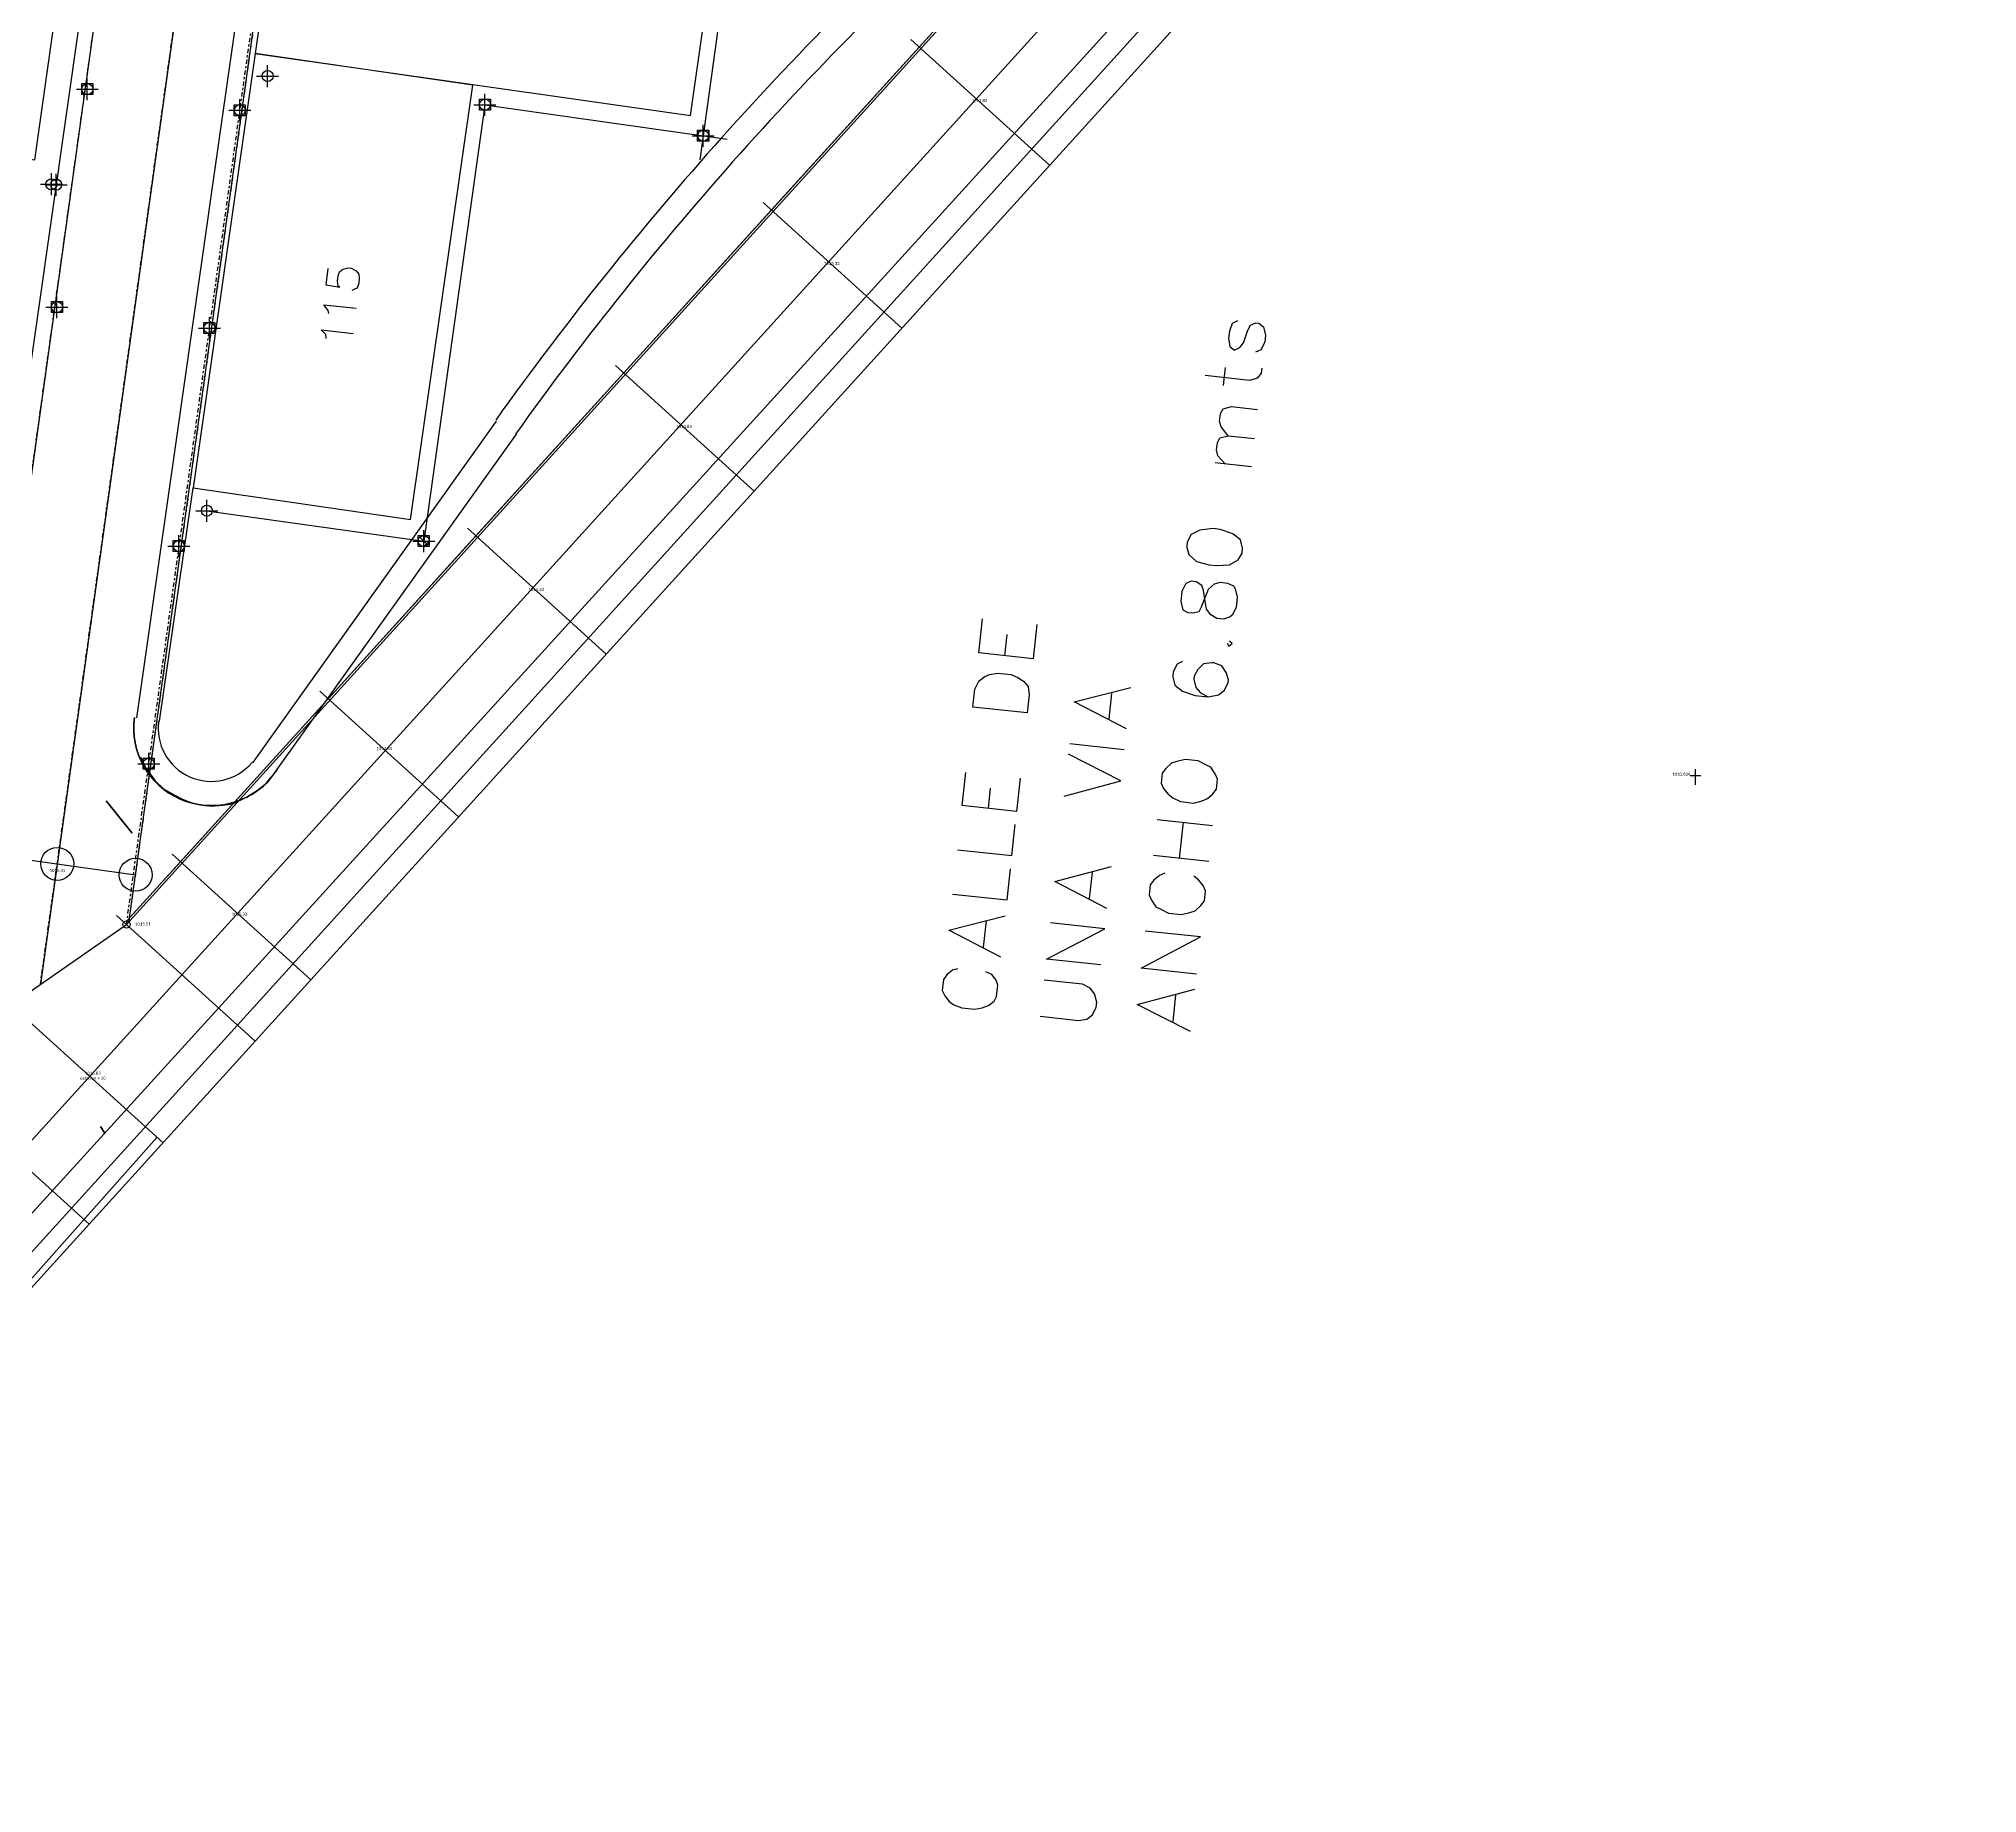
# Model space of a CAD drawing. Header units: metres. Extents: x 678 to 2349, y 417 to 1219.
# Drawn here: x 822.8 to 910.9, y 727.8 to 807.5 of the extents above; entities that cross this region are included whole.
import ezdxf

# ---------------------------------------------------------------- set-up
doc = ezdxf.new("R2010")
doc.units = ezdxf.units.M
doc.header["$PDMODE"] = 32
doc.header["$PDSIZE"] = 1.5
doc.linetypes.add('CENTRO1', pattern=[0.44, 0.2, -0.08, 0.08, -0.08])
for name, color, linetype in [('12-CONDICIONES EXISTENTES', 2, 'Continuous'), ('C-ROAD-PROF-TEXT', 11, 'Continuous'), ('C-ROAD-SAMP-TEXT', 11, 'Continuous'), ('linea 1', 1, 'Continuous'), ('LOTE 243', 1, 'Continuous'), ('puntos nov 7', 50, 'Continuous'), ('PUNTOS V', 4, 'Continuous'), ('V-NODE', 1, 'Continuous')]:
    doc.layers.add(name, color=color, linetype=linetype)
doc.layers.add('PDF2_area escolar', color=7, linetype='Continuous', true_color=0x989898)
doc.layers.add('PDF_Geometry', color=7, linetype='Continuous', true_color=0x797979)
doc.styles.get("Standard").update_dxf_attribs({"font": 'arial.ttf'})

# ---------------------------------------------------------------- blocks, each defined once
blk = doc.blocks.new('*U270')
at = {"color": 0, "linetype": 'ByBlock', "lineweight": -2, "transparency": 16777216}
for p, q in [((-1, 0), (1, 0)), ((0, -1), (0, 1))]:
    blk.add_line(p, q, dxfattribs=at)
blk.add_circle((0, 0), 0.5, dxfattribs=at)
blk = doc.blocks.new('*U510', base_point=(823.555, 800.897, 1012.05))
at = {"layer": 'V-NODE', "color": 50, "lineweight": -2, "xscale": 0.5, "yscale": 0.5, "zscale": 0.5}
blk.add_blockref('*U270', (823.555, 800.897, 1012.05), dxfattribs=at)
blk = doc.blocks.new('*U1089', base_point=(823.334, 800.913, 1012.121))
at = {"layer": 'V-NODE', "color": 50, "lineweight": -2, "xscale": 0.5, "yscale": 0.5, "zscale": 0.5}
blk.add_blockref('*U270', (823.334, 800.913, 1012.121), dxfattribs=at)
blk = doc.blocks.new('*U1140', base_point=(833.168, 805.836, 1012.294))
at = {"layer": 'V-NODE', "color": 50, "lineweight": -2, "xscale": 0.5, "yscale": 0.5, "zscale": 0.5}
blk.add_blockref('*U270', (833.168, 805.836, 1012.294), dxfattribs=at)
blk = doc.blocks.new('*U1143', base_point=(830.404, 786.075, 1014.686))
at = {"layer": 'V-NODE', "color": 50, "lineweight": -2, "xscale": 0.5, "yscale": 0.5, "zscale": 0.5}
blk.add_blockref('*U270', (830.404, 786.075, 1014.686), dxfattribs=at)
blk = doc.blocks.new('*U2308')
at = {"color": 0, "linetype": 'ByBlock', "lineweight": -2, "transparency": 16777216}
for p, q in [((-1, 0), (1, 0)), ((0, -1), (0, 1))]:
    blk.add_line(p, q, dxfattribs=at)
blk.add_circle((0, 0), 0.5, dxfattribs=at)
blk = doc.blocks.new('*U2320', base_point=(827.76, 774.57, 1014.561))
at = {"layer": 'V-NODE', "color": 1, "lineweight": -2, "xscale": 0.5, "yscale": 0.5, "zscale": 0.5}
blk.add_blockref('*U2308', (827.76, 774.57, 1014.561), dxfattribs=at)
blk = doc.blocks.new('*U2326', base_point=(829.13, 784.47, 1013.415))
at = {"layer": 'V-NODE', "color": 1, "lineweight": -2, "xscale": 0.5, "yscale": 0.5, "zscale": 0.5}
blk.add_blockref('*U2308', (829.13, 784.47, 1013.415), dxfattribs=at)
blk = doc.blocks.new('*U2329', base_point=(823.59, 795.33, 1012.269))
at = {"layer": 'V-NODE', "color": 1, "lineweight": -2, "xscale": 0.5, "yscale": 0.5, "zscale": 0.5}
blk.add_blockref('*U2308', (823.59, 795.33, 1012.269), dxfattribs=at)
blk = doc.blocks.new('*U2332', base_point=(830.52, 794.38, 1012.269))
at = {"layer": 'V-NODE', "color": 1, "lineweight": -2, "xscale": 0.5, "yscale": 0.5, "zscale": 0.5}
blk.add_blockref('*U2308', (830.52, 794.38, 1012.269), dxfattribs=at)
blk = doc.blocks.new('*U2335', base_point=(824.97, 805.24, 1011.123))
at = {"layer": 'V-NODE', "color": 1, "lineweight": -2, "xscale": 0.5, "yscale": 0.5, "zscale": 0.5}
blk.add_blockref('*U2308', (824.97, 805.24, 1011.123), dxfattribs=at)
blk = doc.blocks.new('*U2338', base_point=(831.9, 804.28, 1011.123))
at = {"layer": 'V-NODE', "color": 1, "lineweight": -2, "xscale": 0.5, "yscale": 0.5, "zscale": 0.5}
blk.add_blockref('*U2308', (831.9, 804.28, 1011.123), dxfattribs=at)
blk = doc.blocks.new('*U2410', base_point=(840.265, 784.694, 1015.54))
at = {"layer": 'V-NODE', "color": 1, "lineweight": -2, "xscale": 0.5, "yscale": 0.5, "zscale": 0.5}
blk.add_blockref('*U2308', (840.265, 784.694, 1015.54), dxfattribs=at)
blk = doc.blocks.new('*U2413', base_point=(852.97, 803.122, 1014.24))
at = {"layer": 'V-NODE', "color": 1, "lineweight": -2, "xscale": 0.5, "yscale": 0.5, "zscale": 0.5}
blk.add_blockref('*U2308', (852.97, 803.122, 1014.24), dxfattribs=at)
blk = doc.blocks.new('*U2416', base_point=(843.049, 804.533, 1013.37))
at = {"layer": 'V-NODE', "color": 1, "lineweight": -2, "xscale": 0.5, "yscale": 0.5, "zscale": 0.5}
blk.add_blockref('*U2308', (843.049, 804.533, 1013.37), dxfattribs=at)
blk = doc.blocks.new('*U2419', base_point=(852.972, 803.118, 1014.242))
at = {"layer": 'V-NODE', "color": 1, "lineweight": -2, "xscale": 0.5, "yscale": 0.5, "zscale": 0.5}
blk.add_blockref('*U2308', (852.972, 803.118, 1014.242), dxfattribs=at)
blk = doc.blocks.new('*U2558')
at = {"color": 0, "linetype": 'ByBlock', "lineweight": -2, "transparency": 16777216}
for p, q in [((-1, 0), (1, 0)), ((0, -1), (0, 1))]:
    blk.add_line(p, q, dxfattribs=at)
blk.add_lwpolyline([(-0.5, -0.5), (-0.5, 0.5), (0.5, 0.5), (0.5, -0.5)], close=True, dxfattribs=at)
blk = doc.blocks.new('*U2570', base_point=(827.76, 774.57, 1014.561))
at = {"layer": 'V-NODE', "color": 130, "lineweight": -2, "xscale": 0.5, "yscale": 0.5, "zscale": 0.5}
blk.add_blockref('*U2558', (827.76, 774.57, 1014.561), dxfattribs=at)
blk = doc.blocks.new('*U2576', base_point=(829.13, 784.47, 1013.415))
at = {"layer": 'V-NODE', "color": 130, "lineweight": -2, "xscale": 0.5, "yscale": 0.5, "zscale": 0.5}
blk.add_blockref('*U2558', (829.13, 784.47, 1013.415), dxfattribs=at)
blk = doc.blocks.new('*U2579', base_point=(823.59, 795.33, 1012.269))
at = {"layer": 'V-NODE', "color": 130, "lineweight": -2, "xscale": 0.5, "yscale": 0.5, "zscale": 0.5}
blk.add_blockref('*U2558', (823.59, 795.33, 1012.269), dxfattribs=at)
blk = doc.blocks.new('*U2582', base_point=(830.52, 794.38, 1012.269))
at = {"layer": 'V-NODE', "color": 130, "lineweight": -2, "xscale": 0.5, "yscale": 0.5, "zscale": 0.5}
blk.add_blockref('*U2558', (830.52, 794.38, 1012.269), dxfattribs=at)
blk = doc.blocks.new('*U2585', base_point=(824.97, 805.24, 1011.123))
at = {"layer": 'V-NODE', "color": 130, "lineweight": -2, "xscale": 0.5, "yscale": 0.5, "zscale": 0.5}
blk.add_blockref('*U2558', (824.97, 805.24, 1011.123), dxfattribs=at)
blk = doc.blocks.new('*U2588', base_point=(831.9, 804.28, 1011.123))
at = {"layer": 'V-NODE', "color": 130, "lineweight": -2, "xscale": 0.5, "yscale": 0.5, "zscale": 0.5}
blk.add_blockref('*U2558', (831.9, 804.28, 1011.123), dxfattribs=at)
blk = doc.blocks.new('*U2660', base_point=(840.265, 784.694, 1015.54))
at = {"layer": 'V-NODE', "color": 130, "lineweight": -2, "xscale": 0.5, "yscale": 0.5, "zscale": 0.5}
blk.add_blockref('*U2558', (840.265, 784.694, 1015.54), dxfattribs=at)
blk = doc.blocks.new('*U2663', base_point=(852.97, 803.122, 1014.24))
at = {"layer": 'V-NODE', "color": 130, "lineweight": -2, "xscale": 0.5, "yscale": 0.5, "zscale": 0.5}
blk.add_blockref('*U2558', (852.97, 803.122, 1014.24), dxfattribs=at)
blk = doc.blocks.new('*U2666', base_point=(843.049, 804.533, 1013.37))
at = {"layer": 'V-NODE', "color": 130, "lineweight": -2, "xscale": 0.5, "yscale": 0.5, "zscale": 0.5}
blk.add_blockref('*U2558', (843.049, 804.533, 1013.37), dxfattribs=at)
blk = doc.blocks.new('*U2669', base_point=(852.972, 803.118, 1014.242))
at = {"layer": 'V-NODE', "color": 130, "lineweight": -2, "xscale": 0.5, "yscale": 0.5, "zscale": 0.5}
blk.add_blockref('*U2558', (852.972, 803.118, 1014.242), dxfattribs=at)
blk = doc.blocks.new('base')
at = {"layer": 'PDF_Geometry', "lineweight": 25, "extrusion": (-0.000787417, 0.063364, 0.99799), "elevation": 0.026}
for points in [[(-314.355, -197.288), (-299.601, -195.681), (-292.744, -194.188), (-282.663, -192.111), (-274.476, -190.361), (-258.037, -185.154), (-248.029, -180.61), (-240.539, -177.71), (-228.643, -174.042), (-222.733, -172.714), (-217.384, -171.04), (-209.935, -169.248), (-202.16, -164.759), (-196.196, -160.284), (-195.073, -159.817), (-178.095, -157.457), (-154.298, -156.614), (-136.667, -154.611), (-124.436, -153.164), (-118.066, -151.474), (-100.79, -146.646), (-80.955, -140.967), (-73.385, -139.328), (-61.694, -135.822), (-40.504, -131.604), (-37.727, -130.872), (-17.661, -129.441), (1.311, -127.461), (21.092, -124.929), (41.006, -122.83), (47.376, -123.458), (63.592, -123.186), (81.402, -124.312), (85.639, -96.072), (88.705, -66.393), (92.811, -40.781), (97.16, -22.386), (100.596, -1.562), (102.483, 8.32), (109.691, 37.361), (117.528, 76.62), (126.217, 115.638), (131.513, 149.592), (134.682, 173.973), (136.916, 195.591), (139.956, 229.678), (141.558, 250.676), (142.614, 271.37), (143.252, 283.21), (147.066, 312.938), (152.58, 355.631), (153.554, 396.042), (150.869, 418.02), (151.777, 438.639), (150.959, 458.028), (151.777, 438.639), (150.869, 418.02), (153.554, 396.042), (152.58, 355.631), (147.066, 312.938), (143.252, 283.21), (142.614, 271.37), (141.558, 250.676), (139.956, 229.678), (136.916, 195.591), (134.682, 173.973), (131.513, 149.592), (126.217, 115.638), (117.528, 76.62), (109.691, 37.361), (102.483, 8.32), (100.596, -1.562), (97.16, -22.386), (92.811, -40.781), (88.705, -66.393), (85.639, -96.072), (81.402, -124.312), (63.592, -123.186), (47.376, -123.458), (41.006, -122.83), (21.092, -124.929), (1.311, -127.461), (-17.661, -129.441), (-37.727, -130.872), (-40.504, -131.604), (-61.694, -135.822), (-73.385, -139.328), (-80.955, -140.967), (-100.79, -146.646), (-118.066, -151.474), (-124.436, -153.164), (-136.667, -154.611), (-154.298, -156.614), (-178.095, -157.457), (-195.073, -159.817), (-196.196, -160.284), (-202.16, -164.759), (-209.935, -169.248), (-217.384, -171.04), (-222.733, -172.714), (-228.643, -174.042), (-240.539, -177.71), (-248.029, -180.61), (-258.037, -185.154), (-274.476, -190.361), (-282.663, -192.111), (-292.744, -194.188), (-299.601, -195.681), (-314.355, -197.288), (-312.178, -178.446), (-309.146, -157.898), (-306.876, -132.899), (-305.823, -118.002), (-298.643, -78.802), (-291.055, -45.077), (-282.252, -15.116), (-275.645, 10.473), (-270.319, 33.898), (-263.825, 63.164), (-258.15, 86.408), (-284.424, 123.888)], [(8.705, 193.58), (-11.713, 61.957), (-10.362, 60.079), (28.101, 54.1), (29.985, 55.496), (58.5, 239.445)], [(91.093, 128.17), (91.733, 128.093), (92.016, 130.053), (91.376, 130.13), (91.093, 128.17), (89.215, 126.819), (50.746, 132.753), (49.396, 134.631), (67.752, 253.123), (69.636, 254.519), (108.099, 248.54), (109.45, 246.662)], [(8.56, 202.894), (65.659, 264.226), (104.99, 258.143), (106.869, 259.493), (108.306, 268.733), (119.228, 377.084), (117.811, 447.545)], [(49.557, 219.099), (49.645, 219.831), (49.01, 219.954), (49.096, 219.897), (49.114, 219.663), (49.087, 219.434), (49.019, 219.257), (48.865, 219.136), (48.626, 219.072), (48.489, 219.089), (48.271, 219.208), (48.151, 219.362), (48.127, 219.55), (48.154, 219.778), (48.228, 220.001), (48.325, 220.036), (48.473, 220.111)], [(49.525, 221.144), (49.554, 221.001), (49.755, 220.745), (48.292, 220.921)], [(49.662, 222.286), (49.686, 222.098), (49.892, 221.888), (48.43, 222.064)], [(8.218, 221.993), (8.463, 222.103), (8.598, 222.457), (8.637, 222.777), (8.589, 223.154), (8.377, 223.319), (8.132, 223.209), (7.968, 222.997), (7.759, 222.419), (7.64, 222.202), (7.395, 222.092), (7.258, 222.109), (7.046, 222.274), (6.953, 222.656), (6.991, 222.976), (7.173, 223.325), (7.418, 223.434)], [(9.72, 224.455), (7.709, 224.698), (7.327, 224.605), (7.162, 224.393), (7.135, 224.164)], [(8.896, 224.926), (8.797, 224.103)], [(8.708, 227.22), (9.03, 226.811), (9.094, 226.571), (9.05, 226.205), (8.931, 225.988), (8.549, 225.895), (7.36, 226.038)], [(53.237, 241.563), (41.965, 226.135)], [(52.389, 242.222), (41.065, 226.753)], [(8.863, 228.5), (9.19, 228.136), (9.248, 227.851), (9.21, 227.531), (9.091, 227.313), (8.708, 227.22), (7.52, 227.364)], [(7.674, 228.643), (9.32, 228.445)], [(57.454, 239.618), (55.805, 229.012)], [(17.522, 235.711), (17.709, 237.265), (20.177, 236.968), (19.99, 235.414)], [(18.989, 237.111), (18.873, 236.151)], [(8.872, 236.66), (8.797, 236.808), (8.643, 236.688), (8.769, 236.58)], [(10.918, 237.48), (11.163, 237.59), (11.345, 237.939), (11.372, 238.168), (11.279, 238.55), (10.941, 238.822), (10.363, 239.031), (9.769, 239.103), (9.295, 239.021), (9.039, 238.82), (8.858, 238.47), (8.842, 238.333), (8.94, 237.997), (9.136, 237.695), (9.49, 237.56), (9.582, 237.549), (9.958, 237.596), (10.22, 237.843), (10.396, 238.146), (10.412, 238.283), (10.319, 238.665), (10.118, 238.921), (9.769, 239.103)], [(13.509, 240.507), (15.861, 239.25), (13.283, 238.633)], [(14.287, 240.042), (14.15, 238.899)], [(16.379, 243.546), (13.795, 242.884), (16.148, 241.627)], [(13.624, 241.467), (16.093, 241.169)], [(18.364, 242.704), (18.546, 244.213), (21.014, 243.915), (20.832, 242.407)], [(19.826, 244.058), (19.716, 243.144)], [(21.256, 245.926), (18.788, 246.224), (18.617, 244.807)], [(12.154, 244.658), (9.64, 244.961)], [(11.164, 246.447), (10.966, 244.801)], [(21.499, 247.937), (19.031, 248.235), (18.86, 246.818)], [(14.494, 248.689), (16.847, 247.431), (14.263, 246.769)], [(15.273, 248.224), (15.13, 247.035)], [(11.846, 247.106), (12.091, 247.216), (12.347, 247.417), (12.512, 247.629), (12.567, 248.086), (12.457, 248.331), (12.262, 248.633), (12.044, 248.752), (11.695, 248.933), (11.101, 249.005), (10.719, 248.912), (10.479, 248.848), (10.218, 248.601), (10.053, 248.389), (9.998, 247.932), (10.108, 247.687), (10.309, 247.431), (10.521, 247.266)], [(9.838, 246.606), (12.352, 246.304)], [(19.344, 250.84), (21.697, 249.583), (19.119, 248.966)], [(20.123, 250.375), (19.98, 249.187)], [(14.803, 251.248), (17.271, 250.951), (14.605, 249.603), (17.073, 249.305)], [(10.455, 251.726), (12.969, 251.423), (10.251, 250.034), (12.765, 249.732)], [(21.307, 251.346), (21.546, 251.41), (21.802, 251.611), (21.967, 251.823), (22.027, 252.325), (21.918, 252.57), (21.717, 252.827), (21.505, 252.991), (21.15, 253.127), (20.556, 253.198), (20.225, 253.145), (19.934, 253.041), (19.678, 252.84), (19.559, 252.623), (19.499, 252.12), (19.562, 251.88), (19.763, 251.624), (20.027, 251.5)], [(17.585, 253.556), (15.848, 253.765), (15.471, 253.718), (15.215, 253.517), (15.034, 253.168), (15.007, 252.939), (15.1, 252.557), (15.301, 252.301), (15.65, 252.12), (17.387, 251.911)], [(10.769, 254.331), (13.167, 253.068), (10.538, 252.411)], [(11.548, 253.866), (11.405, 252.678)]]:
    blk.add_lwpolyline(points, dxfattribs=at)
for points in [[(32.975, 212.333), (31.127, 200.453), (50.887, 197.423), (52.73, 209.257)], [(62.805, 213.979), (61.29, 204.099), (81.044, 201.024), (82.559, 210.904)], [(42.855, 210.818), (52.73, 209.257), (55.805, 229.012), (45.931, 230.573)], [(10.662, 232.271), (10.563, 232.608), (10.23, 232.926), (9.647, 233.089), (9.327, 233.128), (8.722, 233.108), (8.323, 232.878), (8.148, 232.574), (8.12, 232.346), (8.213, 231.963), (8.551, 231.691), (9.129, 231.482), (9.449, 231.444), (10.06, 231.509), (10.453, 231.694), (10.634, 232.043)], [(10.959, 234.74), (10.866, 235.122), (10.648, 235.241), (10.42, 235.268), (10.135, 235.21), (10.016, 234.992), (9.818, 234.506), (9.688, 234.197), (9.426, 233.95), (9.141, 233.892), (8.821, 233.931), (8.558, 234.055), (8.483, 234.203), (8.39, 234.585), (8.445, 235.042), (8.626, 235.392), (8.729, 235.472), (9.02, 235.576), (9.339, 235.537), (9.597, 235.367), (9.798, 235.111), (9.846, 234.735), (9.928, 234.261), (9.991, 234.021), (10.249, 233.851), (10.478, 233.824), (10.723, 233.933), (10.904, 234.282)], [(18.006, 239.733), (20.474, 239.436), (20.375, 238.613), (20.194, 238.264), (19.938, 238.063), (19.693, 237.953), (19.316, 237.906), (18.722, 237.978), (18.413, 238.108), (18.155, 238.278), (17.954, 238.534), (17.907, 238.91)], [(11.956, 243.013), (11.846, 243.258), (11.645, 243.514), (11.433, 243.678), (11.084, 243.86), (10.49, 243.931), (10.108, 243.838), (9.863, 243.728), (9.607, 243.527), (9.442, 243.315), (9.387, 242.858), (9.496, 242.613), (9.692, 242.312), (9.909, 242.193), (10.259, 242.011), (10.853, 241.94), (11.235, 242.033), (11.474, 242.097), (11.736, 242.343), (11.901, 242.556)]]:
    blk.add_lwpolyline(points, close=True, dxfattribs=at)
blk.add_lwpolyline([(58.589, 239.43, 0.759444), (52.409, 242.232, -0.759444)], format="xyb", close=True, dxfattribs=at)
at = {"layer": 'PDF_Geometry', "color": 7, "lineweight": 25, "extrusion": (-0.000787417, 0.063364, 0.99799), "elevation": 0.026}
blk.add_lwpolyline([(58.343, 241.226), (58.124, 241.716), (57.687, 242.325), (57.315, 242.695), (56.839, 242.984), (56.49, 243.165), (56.05, 243.357), (55.507, 243.469), (55.141, 243.513), (54.627, 243.482), (54.296, 243.43), (54.057, 243.366), (53.664, 243.181), (53.27, 242.997), (52.764, 242.64), (52.553, 242.434), (52.389, 242.222), (52.116, 241.884)], dxfattribs=at)
at = {"layer": 'PDF_Geometry', "color": 109, "lineweight": 50, "true_color": 0x136633, "extrusion": (-0.000787417, 0.063364, 0.99799), "elevation": 0.026}
blk.add_lwpolyline([(58.762, 244.7), (59.928, 243.215)], dxfattribs=at)
at = {"layer": 'PDF_Geometry', "color": 4, "lineweight": 40, "extrusion": (-0.000787417, 0.063364, 0.99799), "elevation": 0.026}
blk.add_lwpolyline([(60.174, 258.348), (60.37, 258.047)], dxfattribs=at)

msp = doc.modelspace()

# ---------------------------------------------------------------- linework, layer by layer
at = {"elevation": 1007.297}
msp.add_lwpolyline([(877.00719, 822.82532), (876.49326, 822.25869), (869.51299, 814.56263), (862.79478, 807.1555), (856.07657, 799.74837), (849.35835, 792.34123), (842.64014, 784.9341), (835.92193, 777.52697), (829.20371, 770.11984), (826.89307, 767.57225), (827.16582, 769.52864), (832.63782, 808.77904), (838.16092, 848.3959), (841.61286, 873.15644), (844.1154, 891.18959), (853.29773, 957.34946), (853.54919, 959.13884), (853.66338, 959.95138), (855.50401, 961.30764), (894.07989, 955.95627), (895.30248, 954.32756), (889.51114, 912.77434), (883.73728, 871.17304), (877.94663, 829.57404)], close=True, dxfattribs=at)
at = {"elevation": 997.581}
msp.add_lwpolyline([(783.45391, 811.955), (782.07777, 802.049), (780.70163, 792.143), (779.32563, 782.238), (777.26769, 767.42416), (778.55931, 765.75717), (783.00172, 765.1379), (792.90596, 763.75727), (800.02492, 762.7649), (807.14388, 761.77253), (817.04812, 760.3919), (818.81442, 761.76921), (820.03432, 770.51945), (825.50632, 809.76986)], dxfattribs=at)
at = {"layer": '12-CONDICIONES EXISTENTES', "color": 1}
msp.add_line((820.03432, 770.51945, 998.09728), (827.16535, 769.52529, 1011.104), dxfattribs=at)
for points, elevation in [([(829.07, 809.27), (822.83643, 764.54649)], 1011.104), ([(862.41718, 807.49797), (868.72049, 801.78093)], 2014.594), ([(855.69897, 800.09084), (862.00227, 794.37379)], 2014.594), ([(848.98076, 792.68371), (855.28406, 786.96666)], 2014.594), ([(842.26254, 785.27658), (848.56585, 779.55953)], 2014.594), ([(835.54433, 777.86944), (841.84763, 772.1524)], 2014.594), ([(897.84037, 774.03317), (898.33381, 774.03317)], 3006.07828), ([(828.82612, 770.46231), (835.12942, 764.74527)], 2014.594), ([(826.29758, 767.67448), (832.60088, 761.95744)], 1007.297), ([(818.81181, 761.75049), (826.74925, 767.26483)], 1011.104), ([(821.49282, 763.61305), (828.41121, 757.33813)], 2014.594), ([(818.13372, 759.90949), (825.0521, 753.63457)], 2014.594), ([(828.13714, 757.58671), (821.289, 749.8829)], 2014.594)]:
    msp.add_lwpolyline(points, dxfattribs=dict(at, elevation=elevation))
msp.add_lwpolyline([(898.07143, 774.31962), (898.07143, 773.60997)], dxfattribs=at)
msp.add_circle((826.74925, 767.26483, 1007.297), 0.16418, dxfattribs=at)
at = {"layer": 'linea 1', "linetype": 'CENTRO1', "elevation": 1011.104}
for points in [[(818.81181, 761.75049), (835.11274, 878.67613), (845.08417, 950.64058), (848.45314, 974.6137), (858.21811, 1044.89815)], [(822.83643, 764.54649), (838.67826, 878.17905), (848.64963, 950.14303), (852.0185, 974.1155), (861.78386, 1044.40274)], [(826.74925, 767.26483), (842.14473, 877.69578), (852.11604, 949.65931), (855.48482, 973.63114), (865.2466, 1043.89261)], [(826.86855, 767.39637), (842.24377, 877.68198), (852.21508, 949.64549), (855.58386, 973.6173), (865.34855, 1043.89968)]]:
    msp.add_lwpolyline(points, dxfattribs=at)
at = {"layer": 'linea 1'}
for points, elevation in [([(854.614, 815.005), (852.8193, 802.02837)], 1012.991), ([(843.049, 804.533), (840.265, 784.694)], 1013.37), ([(843.049, 804.533), (854.05963, 802.96734)], 1013.37), ([(830.404, 786.075), (840.265, 784.694)], 1014.686)]:
    msp.add_lwpolyline(points, dxfattribs=dict(at, elevation=elevation))
at = {"layer": 'LOTE 243'}
for points, elevation in [([(826.74925, 767.26483), (877.10198, 822.78099)], 1007.297), ([(826.77377, 767.44071), (877.00719, 822.82532)], 1007.297), ([(820.11976, 754.89465), (876.15051, 816.67107)], 1007.297), ([(820.87821, 750.67), (878.42319, 814.11594)], 1007.297), ([(822.11528, 750.39659), (879.23221, 813.37058)], 1007.297), ([(840.265, 784.444), (840.39002, 784.56902), (840.0882, 784.87075)], 1015.54), ([(840.265, 784.444), (840.515, 784.694)], 1015.54)]:
    msp.add_lwpolyline(points, dxfattribs=dict(at, elevation=elevation))
at = {"layer": 'PDF_Geometry', "lineweight": 25, "extrusion": (-0.000787417, 0.063364, 0.99799)}
for centre, radius, start, end in [((-975.22897, -624.59529, 1060.76006), 151.12371, 311.2889049, 323.7910224), ((-975.22709, -624.5971, 1060.76006), 150.01619, 311.2888211, 323.7911564), ((-840.18831, -699.9901, 1060.76006), 2.41696, 351.1805083, 139.2662593)]:
    msp.add_arc(centre, radius, start, end, dxfattribs=at)
at = {"layer": 'PUNTOS V', "color": 1}
for p in [(823.6, 770.02, 1011.104), (827.16582, 769.52864, 998.09728)]:
    msp.add_point(p, dxfattribs=at)

# ---------------------------------------------------------------- block references
at = {"layer": 'PDF2_area escolar'}
msp.add_blockref('base', (882.736, 1016.336, 999.038), dxfattribs=at)
at = {"layer": 'puntos nov 7'}
for name, p in [('*U1140', (833.168, 805.836, 1012.294)), ('*U1089', (823.334, 800.913, 1012.121)), ('*U510', (823.555, 800.897, 1012.05)), ('*U1143', (830.404, 786.075, 1014.686))]:
    msp.add_blockref(name, p, dxfattribs=at)
at = {"layer": 'V-NODE'}
for name, p in [('*U2335', (824.97, 805.24, 1011.123)), ('*U2585', (824.97, 805.24, 1011.123)), ('*U2338', (831.9, 804.28, 1011.123)), ('*U2588', (831.9, 804.28, 1011.123)), ('*U2416', (843.049, 804.533, 1013.37)), ('*U2666', (843.049, 804.533, 1013.37)), ('*U2413', (852.97, 803.122, 1014.24)), ('*U2663', (852.97, 803.122, 1014.24)), ('*U2419', (852.972, 803.118, 1014.242)), ('*U2669', (852.972, 803.118, 1014.242)), ('*U2329', (823.59, 795.33, 1012.269)), ('*U2579', (823.59, 795.33, 1012.269)), ('*U2332', (830.52, 794.38, 1012.269)), ('*U2582', (830.52, 794.38, 1012.269)), ('*U2326', (829.13, 784.47, 1013.415)), ('*U2576', (829.13, 784.47, 1013.415)), ('*U2410', (840.265, 784.694, 1015.54)), ('*U2660', (840.265, 784.694, 1015.54)), ('*U2320', (827.76, 774.57, 1014.561)), ('*U2570', (827.76, 774.57, 1014.561))]:
    msp.add_blockref(name, p, dxfattribs=at)

# ---------------------------------------------------------------- texts
at = {"layer": 'C-ROAD-PROF-TEXT', "color": 11, "linetype": 'Continuous', "lineweight": -3, "char_height": 0.15, "attachment_point": 8, "rotation": 0.5711077}
for s, insert in [('{\\fCalibri|b0|i0|c0|p34;\\H0.91667x;\\C256;1010.634}', (897.44111, 774.02919, 3006.07828)), ('{\\fCalibri|b0|i0|c0|p34;\\H0.91667x;\\C256;1015.41}', (823.60902, 769.6483, 2007.981))]:
    msp.add_mtext(s, dxfattribs=dict(at, insert=insert))
at = {"layer": 'C-ROAD-SAMP-TEXT', "color": 11, "linetype": 'Continuous', "lineweight": -3, "char_height": 0.15, "attachment_point": 8, "rotation": 0.5711077}
for s, insert in [('{\\fCalibri|b0|i0|c0|p34;\\H0.91667x;\\C256;1012.82}', (865.53436, 804.64767, 2014.594)), ('{\\fCalibri|b0|i0|c0|p34;\\H0.91667x;\\C256;1013.33}', (858.81615, 797.24054, 2014.594)), ('{\\fCalibri|b0|i0|c0|p34;\\H0.91667x;\\C256;1013.83}', (852.09794, 789.83341, 2014.594)), ('{\\fCalibri|b0|i0|c0|p34;\\H0.91667x;\\C256;1014.33}', (845.37972, 782.42627, 2014.594)), ('{\\fCalibri|b0|i0|c0|p34;\\H0.91667x;\\C256;1014.83}', (838.47271, 775.19038, 2014.594)), ('{\\fCalibri|b0|i0|c0|p34;\\H0.91667x;\\C256;1015.33}', (831.88404, 767.66576, 2014.594)), ('{\\fCalibri|b0|i0|c0|p34;\\H0.91667x;\\C256;1015.51}', (827.49742, 767.21707, 2014.594)), ('{\\fCalibri|b0|i0|c0|p34;\\H0.91667x;\\C256;1015.83\\Pestacion + 10}', (825.22509, 760.20488, 2014.594))]:
    msp.add_mtext(s, dxfattribs=dict(at, insert=insert))

doc.saveas('drawing.dxf')
